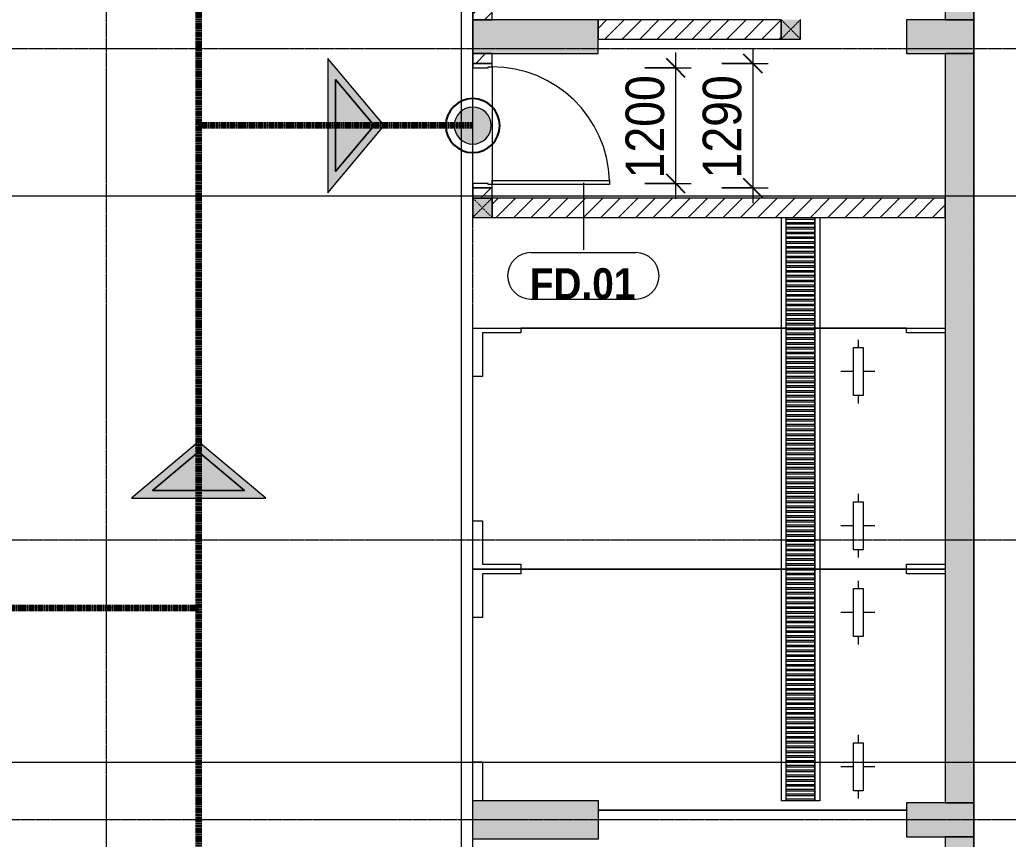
# Model space of a CAD drawing. Header units: millimetres. Extents: x 25998 to 252958, y -15958 to 83425.
# Drawn here: x 117353 to 127608, y 25336 to 33837 of the extents above; entities that cross this region are included whole.
import ezdxf

# ---------------------------------------------------------------- set-up
doc = ezdxf.new("R2010")
doc.units = ezdxf.units.MM
for name, pattern in [('1 NÉT CALL OUT', [6, 3, -3]), ('Dash', [6, 3, -3]), ('Dash Dot 3_16_', [7.9375, 4.7625, -1.5875, 0, -1.5875]), ('Grid Line', [22.225, 12.7, -3.175, 3.175, -3.175])]:
    doc.linetypes.add(name, pattern=pattern)
for name, color, linetype, lineweight in [('0-1', 7, 'Continuous', 5), ('A-ANNO-DIMS', 211, 'Continuous', 9), ('A-ANNO-DIMS-160', 211, 'Continuous', 9), ('A-ANNO-NOTE', 131, 'Continuous', 9), ('A-ANNO-NOTE-1', 131, 'Continuous', 25), ('A-DETL-2', 90, '1 NÉT CALL OUT', 100), ('A-DETL-GENF-2', 1, 'Continuous', 9), ('A-DOOR-1', 1, 'Continuous', 9), ('A-DOOR-FRAM-1', 1, 'Continuous', 9), ('A-DOOR-IDEN', 31, 'Continuous', 9), ('A-FLOR', 192, 'Continuous', 9), ('A-WALL', 113, 'Continuous', 9), ('A-WALL-1', 113, 'Continuous', 18), ('A-WALL-PATT-1', 7, 'Continuous', 9), ('A-WALL-PATT-2', 111, 'Continuous', 9), ('C-PRKG', 70, 'Continuous', 9), ('G-ANNO-SYMB-1', 111, 'Dash Dot 3_16_', 18), ('L-SITE-WALL-1', 250, 'Continuous', 18), ('L-SITE-WALL-2', 7, 'Continuous', 9), ('M-EQPM', 50, 'Continuous', 9), ('S-COLS', 52, 'Continuous', 9), ('S-COLS-1', 52, 'Continuous', 5), ('S-COLS-2', 250, 'Continuous', 18), ('S-COLS-3', 7, 'Continuous', 9), ('S-COLS-4', 52, 'Dash', 9), ('S-COLS-5', 52, 'Continuous', 18), ('S-COLS-HDLN', 52, 'Dash', 9), ('S-GRID-1', 1, 'Grid Line', 9)]:
    doc.layers.add(name, color=color, linetype=linetype, lineweight=lineweight)
doc.styles.add('Arial_B', font='arialbd_0.ttf', dxfattribs={"width": 0.9, "height": 320})
doc.styles.add('UTM Avo', font='UTM Avo.ttf', dxfattribs={"width": 0.9, "height": 400})
doc.dimstyles.new('1_Dim_chi_tiet_2_5', dxfattribs={"dimscale": 304.8, "dimtxt": 399.720379, "dimasz": 0.629921, "dimexe": 0.524934, "dimexo": 0.0625, "dimgap": 0.052493, "dimtad": 1, "dimdec": 0, "dimrnd": 5, "dimzin": 0, "dimdsep": 46, "dimtxsty": 'UTM Avo', "dimblk1": 'OBLIQUE', "dimblk2": 'OBLIQUE', "dimsah": 1, "dimcen": 0.09, "dimdle": 0.524934, "dimazin": 0, "dimtfac": 1, "dimtdec": 4, "dimtix": 1, "dimtmove": 0, "dimatfit": 3, "dimfxl": 1.049869, "dimfxlon": 1, "dimtvp": 1, "dimtolj": 1, "dimtzin": 0, "dimarcsym": 2})
pattern_1 = [(45, (0, 0), (-90.50967, 90.50967), [])]

# ---------------------------------------------------------------- blocks, each defined once
blk = doc.blocks.new('M_Concrete-Rectangular-Column2 - 400x1300-812637-TKCS_MB TẦNG HẦM')
at = {"layer": 'S-COLS'}
blk.add_hatch(color=256, dxfattribs=at).paths.add_polyline_path([(-178, 200), (-650, 200), (-650, -200), (650, -200), (650, 200)])
at = {"layer": 'S-COLS-2'}
for p, q in [((-650, 200), (650, 200)), ((-650, -200), (-650, 200)), ((650, 200), (650, -200)), ((650, -200), (-650, -200))]:
    blk.add_line(p, q, dxfattribs=at)
blk = doc.blocks.new('NCV_TKTC_KET CAU_rvt-1-TKCS_MB TẦNG HẦM')
at = {"layer": 'A-WALL-PATT-1'}
for points in [[(127253, 33837), (127253, 37037), (126953, 37037), (126953, 33837)], [(127253, 25712), (127253, 33487), (126953, 33487), (126953, 25712), (127045, 25712)], [(127253, 17587), (127253, 25362), (126953, 25362), (126953, 17587), (127133, 17587)]]:
    blk.add_hatch(color=256, dxfattribs=at).paths.add_polyline_path(points)
at = {"layer": 'S-COLS-1'}
for points in [[(122252, 33487), (123353, 33487), (123353, 33837), (122053, 33837), (122053, 33487), (122209, 33487)], [(126553, 33487), (127253, 33487), (127253, 33837), (126553, 33837)], [(127045, 25362), (127253, 25362), (127253, 25712), (126553, 25712), (126553, 25362), (126953, 25362)]]:
    blk.add_hatch(color=256, dxfattribs=at).paths.add_polyline_path(points)
at = {"layer": 'L-SITE-WALL-1'}
for p, q in [((126953, 37037), (126953, 33837)), ((127253, 33837), (127253, 37037)), ((126953, 33487), (126953, 25712)), ((127253, 25712), (127253, 33487)), ((126953, 25362), (126953, 17587)), ((127253, 17587), (127253, 25362))]:
    blk.add_line(p, q, dxfattribs=at)
at = {"layer": 'L-SITE-WALL-2'}
for p, q in [((126953, 33837), (127253, 33837)), ((127253, 33487), (126953, 33487)), ((126953, 25712), (127253, 25712)), ((127253, 25362), (126953, 25362))]:
    blk.add_line(p, q, dxfattribs=at)
at = {"layer": 'S-COLS-2'}
for p, q in [((123353, 33837), (122053, 33837)), ((122053, 33837), (122053, 33487)), ((123353, 33487), (123353, 33837)), ((126953, 33837), (126553, 33837)), ((126553, 33837), (126553, 33487)), ((127253, 33487), (127253, 33837)), ((122053, 33487), (123353, 33487)), ((126553, 33487), (126953, 33487)), ((126953, 25712), (126553, 25712)), ((126553, 25712), (126553, 25362)), ((127253, 25362), (127253, 25712)), ((126553, 25362), (126953, 25362))]:
    blk.add_line(p, q, dxfattribs=at)
at = {"layer": 'S-COLS-3'}
for p, q in [((127253, 33837), (126953, 33837)), ((126953, 33487), (127253, 33487)), ((127253, 25712), (126953, 25712)), ((126953, 25362), (127253, 25362))]:
    blk.add_line(p, q, dxfattribs=at)
at = {"layer": 'S-COLS'}
blk.add_blockref('M_Concrete-Rectangular-Column2 - 400x1300-812637-TKCS_MB TẦNG HẦM', (122703, 25537), dxfattribs=at)
blk = doc.blocks.new('xe oto1 - xe oto-V9-TKCS_MB TẦNG HẦM')
at = {"layer": 'C-PRKG'}
for p, q in [((-2401, 0), (0, 0)), ((-500, 0), (0, 0)), ((-500, -100), (-500, 0)), ((0, 0), (0, -500)), ((0, 0), (0, -4900)), ((-2401, 0), (-2000, 0)), ((-2000, -100), (-2401, -100)), ((-2000, 0), (-2000, -100)), ((-50, -100), (-500, -100)), ((-50, -500), (-50, -100)), ((0, -500), (-50, -500)), ((0, -500), (0, -4500)), ((0, -4500), (0, -500)), ((-2500, -4500), (-2500, -1300)), ((-2500, -1300), (-2500, -4500)), ((-2500, -4500), (-2500, -1300)), ((-2050, -3950), (-2050, -3820)), ((-2050, -3950), (-2050, -3820)), ((-450, -3950), (-450, -3820)), ((-450, -3950), (-450, -3820)), ((-2300, -3950), (-1800, -3950)), ((-2300, -4050), (-2300, -3950)), ((-1800, -3950), (-1800, -4050)), ((-700, -3950), (-200, -3950)), ((-700, -4050), (-700, -3950)), ((-200, -3950), (-200, -4050)), ((-2300, -4000), (-2380, -4000)), ((-2300, -4000), (-2380, -4000)), ((-1800, -4050), (-2300, -4050)), ((-2050, -4170), (-2050, -4050)), ((-2050, -4170), (-2050, -4050)), ((-1720, -4000), (-1800, -4000)), ((-1720, -4000), (-1800, -4000)), ((-700, -4000), (-780, -4000)), ((-700, -4000), (-780, -4000)), ((-200, -4050), (-700, -4050)), ((-450, -4170), (-450, -4050)), ((-450, -4170), (-450, -4050)), ((-120, -4000), (-200, -4000)), ((-120, -4000), (-200, -4000)), ((-50, -4500), (0, -4500)), ((-50, -4900), (-50, -4500)), ((0, -4500), (0, -4900))]:
    blk.add_line(p, q, dxfattribs=at)
blk = doc.blocks.new('xe oto1 - xe oto-V10-TKCS_MB TẦNG HẦM')
at = {"layer": 'C-PRKG'}
for p, q in [((-2500, 0), (0, 0)), ((-2500, -4900), (-2500, 0)), ((-500, 0), (0, 0)), ((-500, -100), (-500, 0)), ((0, 0), (0, -500)), ((0, 0), (0, -4900)), ((-2500, 0), (-2000, 0)), ((-2500, -500), (-2500, 0)), ((-2450, -100), (-2450, -500)), ((-2000, -100), (-2450, -100)), ((-2000, 0), (-2000, -100)), ((-50, -100), (-500, -100)), ((-50, -500), (-50, -100)), ((-2450, -500), (-2500, -500)), ((-2500, -500), (-2500, -4500)), ((-2500, -4500), (-2500, -500)), ((0, -500), (-50, -500)), ((0, -500), (0, -4500)), ((0, -4500), (0, -500)), ((-2050, -3950), (-2050, -3820)), ((-2050, -3950), (-2050, -3820)), ((-450, -3950), (-450, -3820)), ((-450, -3950), (-450, -3820)), ((-2300, -3950), (-1800, -3950)), ((-2300, -4050), (-2300, -3950)), ((-1800, -3950), (-1800, -4050)), ((-700, -3950), (-200, -3950)), ((-700, -4050), (-700, -3950)), ((-200, -3950), (-200, -4050)), ((-2300, -4000), (-2380, -4000)), ((-2300, -4000), (-2380, -4000)), ((-1800, -4050), (-2300, -4050)), ((-2050, -4170), (-2050, -4050)), ((-2050, -4170), (-2050, -4050)), ((-1720, -4000), (-1800, -4000)), ((-1720, -4000), (-1800, -4000)), ((-700, -4000), (-780, -4000)), ((-700, -4000), (-780, -4000)), ((-200, -4050), (-700, -4050)), ((-450, -4170), (-450, -4050)), ((-450, -4170), (-450, -4050)), ((-120, -4000), (-200, -4000)), ((-120, -4000), (-200, -4000)), ((-2500, -4500), (-2450, -4500)), ((-2500, -4900), (-2500, -4500)), ((-2450, -4500), (-2450, -4900)), ((-50, -4500), (0, -4500)), ((-50, -4900), (-50, -4500)), ((0, -4500), (0, -4900))]:
    blk.add_line(p, q, dxfattribs=at)
blk = doc.blocks.new('FD_01 - FD_01-1200x2200mm-1787917-TKCS_MB TẦNG HẦM')
at = {"layer": 'A-DETL-GENF-2'}
for p, q in [((570, 100), (570, 1320)), ((570, 1320), (610, 1320)), ((610, 1320), (610, 100)), ((610, 100), (570, 100))]:
    blk.add_line(p, q, dxfattribs=at)
blk.add_arc((610, 100), 1220, 91.8789, 180, dxfattribs=at)
at = {"layer": 'A-DOOR-FRAM-1'}
for p, q in [((-610, 100), (-645, 100)), ((-645, 100), (-645, -100)), ((-610, 60), (-610, 100)), ((-600, 60), (-610, 60)), ((-600, -100), (-600, 60)), ((610, 60), (600, 60)), ((600, 60), (600, -100)), ((645, 100), (610, 100)), ((610, 100), (610, 60)), ((645, -100), (645, 100)), ((-645, -100), (-600, -100)), ((600, -100), (645, -100))]:
    blk.add_line(p, q, dxfattribs=at)
blk = doc.blocks.new('G1_SOF - BO TRU - 200x200-3845341-TKCS_MB TẦNG HẦM')
at = {"layer": 'S-COLS-HDLN'}
for p, q in [((-100, 100), (100, -100)), ((100, 100), (-100, -100))]:
    blk.add_line(p, q, dxfattribs=at)
blk = doc.blocks.new('THOAT NUOC 300 - w300-4045508-TKCS_MB TẦNG HẦM')
at = {"layer": 'M-EQPM'}
for p, q in [((-3025, 150), (-3025, 200)), ((3025, 200), (-3025, 200)), ((-3025, -150), (-3025, 150)), ((-3005, 150), (-3025, 150)), ((-3025, 150), (3025, 150)), ((-3005, 150), (-3005, -150)), ((-2975, -150), (-2975, 150)), ((-2955, 150), (-2975, 150)), ((-2955, 150), (-2955, -150)), ((-2925, -150), (-2925, 150)), ((-2905, 150), (-2925, 150)), ((-2905, 150), (-2905, -150)), ((-2875, -150), (-2875, 150)), ((-2855, 150), (-2875, 150)), ((-2855, 150), (-2855, -150)), ((-2826, -150), (-2826, 150)), ((-2806, 150), (-2826, 150)), ((-2806, 150), (-2806, -150)), ((-2776, -150), (-2776, 150)), ((-2756, 150), (-2776, 150)), ((-2756, 150), (-2756, -150)), ((-2726, -150), (-2726, 150)), ((-2706, 150), (-2726, 150)), ((-2706, 150), (-2706, -150)), ((-2676, -150), (-2676, 150)), ((-2656, 150), (-2676, 150)), ((-2656, 150), (-2656, -150)), ((-2626, -150), (-2626, 150)), ((-2606, 150), (-2626, 150)), ((-2606, 150), (-2606, -150)), ((-2576, -150), (-2576, 150)), ((-2556, 150), (-2576, 150)), ((-2556, 150), (-2556, -150)), ((-2527, -150), (-2527, 150)), ((-2507, 150), (-2527, 150)), ((-2507, 150), (-2507, -150)), ((-2477, -150), (-2477, 150)), ((-2457, 150), (-2477, 150)), ((-2457, 150), (-2457, -150)), ((-2427, -150), (-2427, 150)), ((-2407, 150), (-2427, 150)), ((-2407, 150), (-2407, -150)), ((-2377, -150), (-2377, 150)), ((-2357, 150), (-2377, 150)), ((-2357, 150), (-2357, -150)), ((-2327, -150), (-2327, 150)), ((-2307, 150), (-2327, 150)), ((-2307, 150), (-2307, -150)), ((-2277, -150), (-2277, 150)), ((-2257, 150), (-2277, 150)), ((-2257, 150), (-2257, -150)), ((-2228, -150), (-2228, 150)), ((-2208, 150), (-2228, 150)), ((-2208, 150), (-2208, -150)), ((-2178, -150), (-2178, 150)), ((-2158, 150), (-2178, 150)), ((-2158, 150), (-2158, -150)), ((-2128, -150), (-2128, 150)), ((-2108, 150), (-2128, 150)), ((-2108, 150), (-2108, -150)), ((-2078, -150), (-2078, 150)), ((-2058, 150), (-2078, 150)), ((-2058, 150), (-2058, -150)), ((-2028, -150), (-2028, 150)), ((-2008, 150), (-2028, 150)), ((-2008, 150), (-2008, -150)), ((-1978, -150), (-1978, 150)), ((-1958, 150), (-1978, 150)), ((-1958, 150), (-1958, -150)), ((-1929, -150), (-1929, 150)), ((-1909, 150), (-1929, 150)), ((-1909, 150), (-1909, -150)), ((-1879, -150), (-1879, 150)), ((-1859, 150), (-1879, 150)), ((-1859, 150), (-1859, -150)), ((-1829, -150), (-1829, 150)), ((-1809, 150), (-1829, 150)), ((-1809, 150), (-1809, -150)), ((-1779, -150), (-1779, 150)), ((-1759, 150), (-1779, 150)), ((-1759, 150), (-1759, -150)), ((-1729, -150), (-1729, 150)), ((-1709, 150), (-1729, 150)), ((-1709, 150), (-1709, -150)), ((-1679, -150), (-1679, 150)), ((-1659, 150), (-1679, 150)), ((-1659, 150), (-1659, -150)), ((-1630, -150), (-1630, 150)), ((-1610, 150), (-1630, 150)), ((-1610, 150), (-1610, -150)), ((-1580, -150), (-1580, 150)), ((-1560, 150), (-1580, 150)), ((-1560, 150), (-1560, -150)), ((-1530, -150), (-1530, 150)), ((-1510, 150), (-1530, 150)), ((-1510, 150), (-1510, -150)), ((-1480, -150), (-1480, 150)), ((-1460, 150), (-1480, 150)), ((-1460, 150), (-1460, -150)), ((-1430, -150), (-1430, 150)), ((-1410, 150), (-1430, 150)), ((-1410, 150), (-1410, -150)), ((-1380, -150), (-1380, 150)), ((-1360, 150), (-1380, 150)), ((-1360, 150), (-1360, -150)), ((-1331, -150), (-1331, 150)), ((-1311, 150), (-1331, 150)), ((-1311, 150), (-1311, -150)), ((-1281, -150), (-1281, 150)), ((-1261, 150), (-1281, 150)), ((-1261, 150), (-1261, -150)), ((-1231, -150), (-1231, 150)), ((-1211, 150), (-1231, 150)), ((-1211, 150), (-1211, -150)), ((-1181, -150), (-1181, 150)), ((-1161, 150), (-1181, 150)), ((-1161, 150), (-1161, -150)), ((-1131, -150), (-1131, 150)), ((-1111, 150), (-1131, 150)), ((-1111, 150), (-1111, -150)), ((-1081, -150), (-1081, 150)), ((-1061, 150), (-1081, 150)), ((-1061, 150), (-1061, -150)), ((-1032, -150), (-1032, 150)), ((-1012, 150), (-1032, 150)), ((-1012, 150), (-1012, -150)), ((-982, -150), (-982, 150)), ((-962, 150), (-982, 150)), ((-962, 150), (-962, -150)), ((-932, -150), (-932, 150)), ((-912, 150), (-932, 150)), ((-912, 150), (-912, -150)), ((-882, -150), (-882, 150)), ((-862, 150), (-882, 150)), ((-862, 150), (-862, -150)), ((-832, -150), (-832, 150)), ((-812, 150), (-832, 150)), ((-812, 150), (-812, -150)), ((-782, -150), (-782, 150)), ((-762, 150), (-782, 150)), ((-762, 150), (-762, -150)), ((-733, -150), (-733, 150)), ((-713, 150), (-733, 150)), ((-713, 150), (-713, -150)), ((-683, -150), (-683, 150)), ((-663, 150), (-683, 150)), ((-663, 150), (-663, -150)), ((-633, -150), (-633, 150)), ((-613, 150), (-633, 150)), ((-613, 150), (-613, -150)), ((-583, -150), (-583, 150)), ((-563, 150), (-583, 150)), ((-563, 150), (-563, -150)), ((-533, -150), (-533, 150)), ((-513, 150), (-533, 150)), ((-513, 150), (-513, -150)), ((-483, -150), (-483, 150)), ((-463, 150), (-483, 150)), ((-463, 150), (-463, -150)), ((-434, -150), (-434, 150)), ((-414, 150), (-434, 150)), ((-414, 150), (-414, -150)), ((-384, -150), (-384, 150)), ((-364, 150), (-384, 150)), ((-364, 150), (-364, -150)), ((-334, -150), (-334, 150)), ((-314, 150), (-334, 150)), ((-314, 150), (-314, -150)), ((-284, -150), (-284, 150)), ((-264, 150), (-284, 150)), ((-264, 150), (-264, -150)), ((-234, -150), (-234, 150)), ((-214, 150), (-234, 150)), ((-214, 150), (-214, -150)), ((-184, -150), (-184, 150)), ((-164, 150), (-184, 150)), ((-164, 150), (-164, -150)), ((-135, -150), (-135, 150)), ((-115, 150), (-135, 150)), ((-115, 150), (-115, -150)), ((-85, -150), (-85, 150)), ((-65, 150), (-85, 150)), ((-65, 150), (-65, -150)), ((-35, -150), (-35, 150)), ((-15, 150), (-35, 150)), ((-15, 150), (-15, -150)), ((15, -150), (15, 150)), ((35, 150), (15, 150)), ((35, 150), (35, -150)), ((65, -150), (65, 150)), ((85, 150), (65, 150)), ((85, 150), (85, -150)), ((115, -150), (115, 150)), ((135, 150), (115, 150)), ((135, 150), (135, -150)), ((164, -150), (164, 150)), ((184, 150), (164, 150)), ((184, 150), (184, -150)), ((214, -150), (214, 150)), ((234, 150), (214, 150)), ((234, 150), (234, -150)), ((264, -150), (264, 150)), ((284, 150), (264, 150)), ((284, 150), (284, -150)), ((314, -150), (314, 150)), ((334, 150), (314, 150)), ((334, 150), (334, -150)), ((364, -150), (364, 150)), ((384, 150), (364, 150)), ((384, 150), (384, -150)), ((414, -150), (414, 150)), ((434, 150), (414, 150)), ((434, 150), (434, -150)), ((463, -150), (463, 150)), ((483, 150), (463, 150)), ((483, 150), (483, -150)), ((513, -150), (513, 150)), ((533, 150), (513, 150)), ((533, 150), (533, -150)), ((563, -150), (563, 150)), ((583, 150), (563, 150)), ((583, 150), (583, -150)), ((613, -150), (613, 150)), ((633, 150), (613, 150)), ((633, 150), (633, -150)), ((663, -150), (663, 150)), ((683, 150), (663, 150)), ((683, 150), (683, -150)), ((713, -150), (713, 150)), ((733, 150), (713, 150)), ((733, 150), (733, -150)), ((762, -150), (762, 150)), ((782, 150), (762, 150)), ((782, 150), (782, -150)), ((812, -150), (812, 150)), ((832, 150), (812, 150)), ((832, 150), (832, -150)), ((862, -150), (862, 150)), ((882, 150), (862, 150)), ((882, 150), (882, -150)), ((912, -150), (912, 150)), ((932, 150), (912, 150)), ((932, 150), (932, -150)), ((962, -150), (962, 150)), ((982, 150), (962, 150)), ((982, 150), (982, -150)), ((1012, -150), (1012, 150)), ((1032, 150), (1012, 150)), ((1032, 150), (1032, -150)), ((1061, -150), (1061, 150)), ((1081, 150), (1061, 150)), ((1081, 150), (1081, -150)), ((1111, -150), (1111, 150)), ((1131, 150), (1111, 150)), ((1131, 150), (1131, -150)), ((1161, -150), (1161, 150)), ((1181, 150), (1161, 150)), ((1181, 150), (1181, -150)), ((1211, -150), (1211, 150)), ((1231, 150), (1211, 150)), ((1231, 150), (1231, -150)), ((1261, -150), (1261, 150)), ((1281, 150), (1261, 150)), ((1281, 150), (1281, -150)), ((1311, -150), (1311, 150)), ((1331, 150), (1311, 150)), ((1331, 150), (1331, -150)), ((1360, -150), (1360, 150)), ((1380, 150), (1360, 150)), ((1380, 150), (1380, -150)), ((1410, -150), (1410, 150)), ((1430, 150), (1410, 150)), ((1430, 150), (1430, -150)), ((1460, -150), (1460, 150)), ((1480, 150), (1460, 150)), ((1480, 150), (1480, -150)), ((1510, -150), (1510, 150)), ((1530, 150), (1510, 150)), ((1530, 150), (1530, -150)), ((1560, -150), (1560, 150)), ((1580, 150), (1560, 150)), ((1580, 150), (1580, -150)), ((1610, -150), (1610, 150)), ((1630, 150), (1610, 150)), ((1630, 150), (1630, -150)), ((1659, -150), (1659, 150)), ((1679, 150), (1659, 150)), ((1679, 150), (1679, -150)), ((1709, -150), (1709, 150)), ((1729, 150), (1709, 150)), ((1729, 150), (1729, -150)), ((1759, -150), (1759, 150)), ((1779, 150), (1759, 150)), ((1779, 150), (1779, -150)), ((1809, -150), (1809, 150)), ((1829, 150), (1809, 150)), ((1829, 150), (1829, -150)), ((1859, -150), (1859, 150)), ((1879, 150), (1859, 150)), ((1879, 150), (1879, -150)), ((1909, -150), (1909, 150)), ((1929, 150), (1909, 150)), ((1929, 150), (1929, -150)), ((1958, -150), (1958, 150)), ((1978, 150), (1958, 150)), ((1978, 150), (1978, -150)), ((2008, -150), (2008, 150)), ((2028, 150), (2008, 150)), ((2028, 150), (2028, -150)), ((2058, -150), (2058, 150)), ((2078, 150), (2058, 150)), ((2078, 150), (2078, -150)), ((2108, -150), (2108, 150)), ((2128, 150), (2108, 150)), ((2128, 150), (2128, -150)), ((2158, -150), (2158, 150)), ((2178, 150), (2158, 150)), ((2178, 150), (2178, -150)), ((2208, -150), (2208, 150)), ((2228, 150), (2208, 150)), ((2228, 150), (2228, -150)), ((2257, -150), (2257, 150)), ((2277, 150), (2257, 150)), ((2277, 150), (2277, -150)), ((2307, -150), (2307, 150)), ((2327, 150), (2307, 150)), ((2327, 150), (2327, -150)), ((2357, -150), (2357, 150)), ((2377, 150), (2357, 150)), ((2377, 150), (2377, -150)), ((2407, -150), (2407, 150)), ((2427, 150), (2407, 150)), ((2427, 150), (2427, -150)), ((2457, -150), (2457, 150)), ((2477, 150), (2457, 150)), ((2477, 150), (2477, -150)), ((2507, -150), (2507, 150)), ((2527, 150), (2507, 150)), ((2527, 150), (2527, -150)), ((2556, -150), (2556, 150)), ((2576, 150), (2556, 150)), ((2576, 150), (2576, -150)), ((2606, -150), (2606, 150)), ((2626, 150), (2606, 150)), ((2626, 150), (2626, -150)), ((2656, -150), (2656, 150)), ((2676, 150), (2656, 150)), ((2676, 150), (2676, -150)), ((2706, -150), (2706, 150)), ((2726, 150), (2706, 150)), ((2726, 150), (2726, -150)), ((2756, -150), (2756, 150)), ((2776, 150), (2756, 150)), ((2776, 150), (2776, -150)), ((2806, -150), (2806, 150)), ((2826, 150), (2806, 150)), ((2826, 150), (2826, -150)), ((2855, -150), (2855, 150)), ((2875, 150), (2855, 150)), ((2875, 150), (2875, -150)), ((2905, -150), (2905, 150)), ((2925, 150), (2905, 150)), ((2925, 150), (2925, -150)), ((2955, -150), (2955, 150)), ((2975, 150), (2955, 150)), ((2975, 150), (2975, -150)), ((3005, -150), (3005, 150)), ((3025, 150), (3005, 150)), ((3025, 200), (3025, 150)), ((3025, 150), (3025, -150)), ((-3025, -150), (-3005, -150)), ((-3025, -200), (-3025, -150)), ((-3025, -150), (3025, -150)), ((3025, -200), (-3025, -200)), ((-2975, -150), (-2955, -150)), ((-2925, -150), (-2905, -150)), ((-2875, -150), (-2855, -150)), ((-2826, -150), (-2806, -150)), ((-2776, -150), (-2756, -150)), ((-2726, -150), (-2706, -150)), ((-2676, -150), (-2656, -150)), ((-2626, -150), (-2606, -150)), ((-2576, -150), (-2556, -150)), ((-2527, -150), (-2507, -150)), ((-2477, -150), (-2457, -150)), ((-2427, -150), (-2407, -150)), ((-2377, -150), (-2357, -150)), ((-2327, -150), (-2307, -150)), ((-2277, -150), (-2257, -150)), ((-2228, -150), (-2208, -150)), ((-2178, -150), (-2158, -150)), ((-2128, -150), (-2108, -150)), ((-2078, -150), (-2058, -150)), ((-2028, -150), (-2008, -150)), ((-1978, -150), (-1958, -150)), ((-1929, -150), (-1909, -150)), ((-1879, -150), (-1859, -150)), ((-1829, -150), (-1809, -150)), ((-1779, -150), (-1759, -150)), ((-1729, -150), (-1709, -150)), ((-1679, -150), (-1659, -150)), ((-1630, -150), (-1610, -150)), ((-1580, -150), (-1560, -150)), ((-1530, -150), (-1510, -150)), ((-1480, -150), (-1460, -150)), ((-1430, -150), (-1410, -150)), ((-1380, -150), (-1360, -150)), ((-1331, -150), (-1311, -150)), ((-1281, -150), (-1261, -150)), ((-1231, -150), (-1211, -150)), ((-1181, -150), (-1161, -150)), ((-1131, -150), (-1111, -150)), ((-1081, -150), (-1061, -150)), ((-1032, -150), (-1012, -150)), ((-982, -150), (-962, -150)), ((-932, -150), (-912, -150)), ((-882, -150), (-862, -150)), ((-832, -150), (-812, -150)), ((-782, -150), (-762, -150)), ((-733, -150), (-713, -150)), ((-683, -150), (-663, -150)), ((-633, -150), (-613, -150)), ((-583, -150), (-563, -150)), ((-533, -150), (-513, -150)), ((-483, -150), (-463, -150)), ((-434, -150), (-414, -150)), ((-384, -150), (-364, -150)), ((-334, -150), (-314, -150)), ((-284, -150), (-264, -150)), ((-234, -150), (-214, -150)), ((-184, -150), (-164, -150)), ((-135, -150), (-115, -150)), ((-85, -150), (-65, -150)), ((-35, -150), (-15, -150)), ((15, -150), (35, -150)), ((65, -150), (85, -150)), ((115, -150), (135, -150)), ((164, -150), (184, -150)), ((214, -150), (234, -150)), ((264, -150), (284, -150)), ((314, -150), (334, -150)), ((364, -150), (384, -150)), ((414, -150), (434, -150)), ((463, -150), (483, -150)), ((513, -150), (533, -150)), ((563, -150), (583, -150)), ((613, -150), (633, -150)), ((663, -150), (683, -150)), ((713, -150), (733, -150)), ((762, -150), (782, -150)), ((812, -150), (832, -150)), ((862, -150), (882, -150)), ((912, -150), (932, -150)), ((962, -150), (982, -150)), ((1012, -150), (1032, -150)), ((1061, -150), (1081, -150)), ((1111, -150), (1131, -150)), ((1161, -150), (1181, -150)), ((1211, -150), (1231, -150)), ((1261, -150), (1281, -150)), ((1311, -150), (1331, -150)), ((1360, -150), (1380, -150)), ((1410, -150), (1430, -150)), ((1460, -150), (1480, -150)), ((1510, -150), (1530, -150)), ((1560, -150), (1580, -150)), ((1610, -150), (1630, -150)), ((1659, -150), (1679, -150)), ((1709, -150), (1729, -150)), ((1759, -150), (1779, -150)), ((1809, -150), (1829, -150)), ((1859, -150), (1879, -150)), ((1909, -150), (1929, -150)), ((1958, -150), (1978, -150)), ((2008, -150), (2028, -150)), ((2058, -150), (2078, -150)), ((2108, -150), (2128, -150)), ((2158, -150), (2178, -150)), ((2208, -150), (2228, -150)), ((2257, -150), (2277, -150)), ((2307, -150), (2327, -150)), ((2357, -150), (2377, -150)), ((2407, -150), (2427, -150)), ((2457, -150), (2477, -150)), ((2507, -150), (2527, -150)), ((2556, -150), (2576, -150)), ((2606, -150), (2626, -150)), ((2656, -150), (2676, -150)), ((2706, -150), (2726, -150)), ((2756, -150), (2776, -150)), ((2806, -150), (2826, -150)), ((2855, -150), (2875, -150)), ((2905, -150), (2925, -150)), ((2955, -150), (2975, -150)), ((3005, -150), (3025, -150)), ((3025, -150), (3025, -200))]:
    blk.add_line(p, q, dxfattribs=at)
blk = doc.blocks.new('HDNDCT_GHI CHÚ CỬA CHỐNG CHÁY EI60 - HDNDCT_GHI CHÚ CỬA CHỐNG CHÁY EI60-2386829-TKCS_MB TẦNG HẦM')
at = {"layer": 'A-ANNO-NOTE'}
h = blk.add_hatch(color=256, dxfattribs=at)
edge = h.paths.add_edge_path()
edge.add_arc((0, 0), 1.2, 0, 180)
edge.add_arc((0, 0), 1.2, 180, 360)
for radius, start, end in [(1.2, 0, 180), (1.75, 180, 0), (1.2, 180, 360)]:
    blk.add_arc((0, 0), radius, start, end, dxfattribs=at)
at = {"layer": 'A-ANNO-NOTE-1'}
for start, end in [(0, 180), (180, 0)]:
    blk.add_arc((0, 0), 1.75, start, end, dxfattribs=at)
blk = doc.blocks.new('HDNDCT_MŨI TÊN THOÁT HIỂM - HDNDCT_MŨI TÊN THOÁT HIỂM-1614704-TKCS_MB TẦNG HẦM')
at = {"layer": 'A-ANNO-NOTE'}
h = blk.add_hatch(color=256, dxfattribs=at)
h.paths.add_polyline_path([(-3.153, 0), (0.5, 4.353), (0.5, -4.353)])
h.paths.add_polyline_path([(-2.5, 0), (0, -2.979), (0, 2.979)])
blk.add_hatch(color=256, dxfattribs=at).paths.add_polyline_path([(0, 2.979), (0, -2.979), (-2.5, 0)])
for p, q in [((0.5, 4.353), (-3.153, 0)), ((0.5, -4.353), (0.5, 4.353)), ((-2.5, 0), (0, 2.979)), ((0, 2.979), (-2.5, 0)), ((0, 2.979), (0, -2.979)), ((0, -2.979), (0, 2.979)), ((-3.153, 0), (0.5, -4.353)), ((0, -2.979), (-2.5, 0)), ((-2.5, 0), (0, -2.979))]:
    blk.add_line(p, q, dxfattribs=at)
blk = doc.blocks.new('STN_Door Tag - STN_Door Tag-1788670-TKCS_MB TẦNG HẦM')
at = {"layer": 'A-DOOR-IDEN'}
for p, q in [((-3.37, 1.495), (3.431, 1.495)), ((-3.37, -1.524), (3.431, -1.524))]:
    blk.add_line(p, q, dxfattribs=at)
for centre, start, end in [((-3.37, -0.015), 90, 270), ((3.431, -0.015), 270, 90)]:
    blk.add_arc(centre, 1.509, start, end, dxfattribs=at)
blk = doc.blocks.new('DIMBLOCK125-TKCS_MB TẦNG HẦM')
at = {"layer": 'A-ANNO-DIMS-160'}
for p, q in [((124958, 33544), (124958, 31934)), ((124638, 33384), (125118, 33384)), ((124958, 33384), (124638, 33384)), ((124638, 32094), (125118, 32094)), ((124958, 32094), (124638, 32094))]:
    blk.add_line(p, q, dxfattribs=at)
at = {"layer": 'A-ANNO-DIMS-160', "lineweight": 25}
for p, q in [((124958, 33384), (124862, 33480)), ((124958, 33384), (125054, 33288)), ((124958, 32094), (124862, 32190)), ((124958, 32094), (125054, 31998))]:
    blk.add_line(p, q, dxfattribs=at)
at = {"layer": 'A-ANNO-DIMS-160', "color": 0, "insert": (124438, 32191), "char_height": 400, "width": 1314.64, "attachment_point": 1, "rotation": 90, "line_spacing_factor": 1.110334, "style": 'UTM Avo'}
blk.add_mtext('1290', dxfattribs=at)
blk = doc.blocks.new('_Oblique')
at = {"color": 0, "linetype": 'ByBlock', "lineweight": -2}
blk.add_line((-0.5, -0.5), (0.5, 0.5), dxfattribs=at)
blk = doc.blocks.new('DIMBLOCK126-TKCS_MB TẦNG HẦM')
at = {"layer": 'A-ANNO-DIMS-160', "lineweight": 25}
for p, q in [((124158, 33339), (124062, 33435)), ((124158, 33339), (124254, 33243)), ((124158, 32139), (124062, 32235)), ((124158, 32139), (124254, 32043))]:
    blk.add_line(p, q, dxfattribs=at)
at = {"layer": 'A-ANNO-DIMS-160'}
for p, q in [((124158, 31979), (124158, 33499)), ((123838, 33339), (124318, 33339)), ((124158, 33339), (123838, 33339)), ((123838, 32139), (124318, 32139)), ((124158, 32139), (123838, 32139))]:
    blk.add_line(p, q, dxfattribs=at)
at = {"layer": 'A-ANNO-DIMS-160', "color": 0, "insert": (123638, 32191), "char_height": 400, "width": 1314.64, "attachment_point": 1, "rotation": 90, "line_spacing_factor": 1.110334, "style": 'UTM Avo'}
blk.add_mtext('1200', dxfattribs=at)

msp = doc.modelspace()

# ---------------------------------------------------------------- hatches: boundary and pattern name
at = {"layer": 'A-WALL-PATT-2'}
h = msp.add_hatch(dxfattribs=at)
h.set_pattern_fill('FP_1', color=256, style=0, pattern_type=2)
h.set_pattern_definition(pattern_1)
h.paths.add_polyline_path([(122252.4, 33836.9), (122252.4, 37036.9), (122052.4, 37036.9), (122052.5, 33836.9), (122209.1, 33836.9)])
h = msp.add_hatch(dxfattribs=at)
h.set_pattern_fill('FP_1', color=256, style=0, pattern_type=2)
h.set_pattern_definition(pattern_1)
h.paths.add_polyline_path([(125252.6, 33636.9), (125252.6, 33836.9), (123352.6, 33836.9), (123352.6, 33636.9)])
h = msp.add_hatch(dxfattribs=at)
h.set_pattern_fill('FP_1', color=256, style=0, pattern_type=2)
h.set_pattern_definition(pattern_1)
h.paths.add_polyline_path([(122252.4, 31986.9), (122252.5, 31986.9), (122252.4, 32094.2), (122052.5, 32094.2), (122052.6, 31986.9), (122209.1, 31986.9)])
h.paths.add_polyline_path([(122252.5, 33384.2), (122252.4, 33486.9), (122052.5, 33486.9), (122052.6, 33384.2), (122252.4, 33384.2)])
h = msp.add_hatch(dxfattribs=at)
h.set_pattern_fill('FP_1', color=256, style=0, pattern_type=2)
h.set_pattern_definition(pattern_1)
h.paths.add_polyline_path([(125433.2, 31786.9), (126952.6, 31786.9), (126952.6, 31986.9), (122252.5, 31986.9), (122252.5, 31786.9), (125302.6, 31786.9)])
at = {"layer": 'S-COLS-1'}
for points in [[(125433.2, 33636.9), (125452.6, 33636.9), (125452.6, 33836.9), (125252.6, 33836.9), (125252.6, 33636.9)], [(122209.1, 31786.9), (122252.5, 31786.9), (122252.4, 31986.9), (122052.5, 31986.9), (122052.6, 31786.9)]]:
    msp.add_hatch(color=256, dxfattribs=at).paths.add_polyline_path(points)

# ---------------------------------------------------------------- linework, layer by layer
at = {"layer": 'A-DETL-2'}
for p, q in [((119207.6, 36386.9), (119207.6, 32739.2)), ((119207.6, 32739.2), (119207.6, 27736.9)), ((122052.5, 32739.2), (119207.6, 32739.2)), ((106113.5, 27736.9), (119207.6, 27736.9)), ((119207.6, 27736.9), (119207.6, 18691.3))]:
    msp.add_line(p, q, dxfattribs=at)
at = {"layer": 'A-DOOR-IDEN'}
msp.add_line((123200, 32144.5), (123200, 31451.6), dxfattribs=at)
at = {"layer": 'A-FLOR'}
for p, q in [((122052.5, 33486.9), (122052.5, 33836.9)), ((122052.5, 32139.2), (122052.5, 33339.2)), ((122252.4, 33349.2), (122252.4, 32129.2)), ((125302.6, 25735.3), (125302.6, 31785.3)), ((125302.6, 31785.3), (125602.6, 31785.3)), ((125602.6, 31785.3), (125602.6, 25735.3)), ((125602.6, 25735.3), (125302.6, 25735.3))]:
    msp.add_line(p, q, dxfattribs=at)
at = {"layer": 'A-WALL'}
for p, q in [((125252.6, 33636.9), (125252.6, 33836.9)), ((122052.5, 31986.9), (122252.5, 31986.9)), ((122252.5, 31986.9), (122252.5, 31786.9))]:
    msp.add_line(p, q, dxfattribs=at)
at = {"layer": 'A-WALL-1'}
for p, q in [((122052.4, 37036.9), (122052.4, 33836.9)), ((122252.4, 33836.9), (122252.4, 37036.9)), ((122052.4, 33836.9), (122252.4, 33836.9)), ((125252.6, 33836.9), (123352.6, 33836.9)), ((123352.6, 33836.9), (123352.6, 33636.9)), ((123352.6, 33636.9), (125252.6, 33636.9)), ((122052.5, 33486.9), (122052.5, 33384.2)), ((122252.5, 33486.9), (122052.5, 33486.9)), ((122252.5, 33384.2), (122252.5, 33486.9)), ((122052.5, 33384.2), (122252.5, 33384.2)), ((122052.5, 32094.2), (122052.5, 31986.9)), ((122252.5, 32094.2), (122052.5, 32094.2)), ((122252.5, 31986.9), (122252.5, 32094.2)), ((126952.6, 31986.9), (122252.5, 31986.9)), ((126952.6, 31786.9), (126952.6, 31986.9)), ((122252.5, 31786.9), (126952.6, 31786.9))]:
    msp.add_line(p, q, dxfattribs=at)
at = {"layer": 'G-ANNO-SYMB-1'}
for p, q in [((121932.6, 83043.8), (121932.6, 10257.4)), ((26379.4, 32011.5), (134566.1, 32011.5)), ((26379.4, 26135.3), (134593.5, 26135.3))]:
    msp.add_line(p, q, dxfattribs=at)
at = {"layer": 'S-COLS'}
for p, q in [((125252.6, 33836.9), (125252.6, 33636.9)), ((122252.5, 31986.9), (122052.5, 31986.9)), ((122252.5, 31786.9), (122252.5, 31986.9))]:
    msp.add_line(p, q, dxfattribs=at)
at = {"layer": 'S-COLS-5'}
for p, q in [((125452.6, 33636.9), (125452.6, 33836.9)), ((125252.6, 33636.9), (125452.6, 33636.9)), ((122052.5, 31986.9), (122052.5, 31786.9)), ((122052.5, 31786.9), (122252.5, 31786.9))]:
    msp.add_line(p, q, dxfattribs=at)
at = {"layer": 'S-GRID-1'}
for p, q in [((118252.6, 16318.9), (118252.6, 77184.9)), ((122052.6, 16318.9), (122052.6, 77184.9)), ((127252.6, 16318.9), (127252.6, 77184.9)), ((128880.9, 33536.9), (31838.8, 33536.9)), ((128880.9, 28436.9), (31838.8, 28436.9)), ((126848.9, 25536.9), (33870.8, 25536.9)), ((130848.9, 25536.9), (126848.9, 25536.9))]:
    msp.add_line(p, q, dxfattribs=at)

# ---------------------------------------------------------------- block references
at = {"layer": '0-1'}
msp.add_blockref('NCV_TKTC_KET CAU_rvt-1-TKCS_MB TẦNG HẦM', (0, 0), dxfattribs=at)
at = {"layer": 'A-ANNO-NOTE', "xscale": 160, "yscale": 160, "zscale": 160}
for name, p, rotation in [('HDNDCT_MŨI TÊN THOÁT HIỂM - HDNDCT_MŨI TÊN THOÁT HIỂM-1614704-TKCS_MB TẦNG HẦM', (120630, 32739.2), 180), ('HDNDCT_GHI CHÚ CỬA CHỐNG CHÁY EI60 - HDNDCT_GHI CHÚ CỬA CHỐNG CHÁY EI60-2386829-TKCS_MB TẦNG HẦM', (122052.6, 32739.2), 180), ('HDNDCT_MŨI TÊN THOÁT HIỂM - HDNDCT_MŨI TÊN THOÁT HIỂM-1614704-TKCS_MB TẦNG HẦM', (119207.6, 28954.6), 270.0000000000004)]:
    msp.add_blockref(name, p, dxfattribs=dict(at, rotation=rotation))
at = {"layer": 'A-DOOR-1', "rotation": 270.0000000000002}
msp.add_blockref('FD_01 - FD_01-1200x2200mm-1787917-TKCS_MB TẦNG HẦM', (122152.5, 32739.2), dxfattribs=at)
at = {"layer": 'A-DOOR-IDEN', "xscale": 159.9999999999999, "yscale": 159.9999999999999, "zscale": 159.9999999999999}
msp.add_blockref('STN_Door Tag - STN_Door Tag-1788670-TKCS_MB TẦNG HẦM', (123195.1, 31182.7), dxfattribs=at)
at = {"layer": 'C-PRKG', "rotation": 89.99999999999955}
for name, p in [('xe oto1 - xe oto-V10-TKCS_MB TẦNG HẦM', (122052.6, 30637.8)), ('xe oto1 - xe oto-V9-TKCS_MB TẦNG HẦM', (122052.6, 28137.8))]:
    msp.add_blockref(name, p, dxfattribs=at)
at = {"layer": 'M-EQPM', "rotation": 89.99999999999993}
msp.add_blockref('THOAT NUOC 300 - w300-4045508-TKCS_MB TẦNG HẦM', (125452.6, 28760.3), dxfattribs=at)
at = {"layer": 'S-COLS-4'}
for p in [(125352.6, 33736.9), (122152.5, 31886.9)]:
    msp.add_blockref('G1_SOF - BO TRU - 200x200-3845341-TKCS_MB TẦNG HẦM', p, dxfattribs=at)

# ---------------------------------------------------------------- texts
at = {"layer": 'A-DOOR-IDEN', "insert": (123191.9, 31097.3), "char_height": 320, "width": 1124.64, "attachment_point": 5, "line_spacing_factor": 0.936439, "style": 'Arial_B'}
msp.add_mtext('\\pt7.2,14.4,21.6,28.8,36,43.2,50.4,57.6,64.8,72,79.2,86.4,93.6,100.8,108,115.2,122.4,129.6,136.8,144,151.2,158.4,165.6,172.8,180,187.2,194.4,201.6,208.8,216,223.2,230.4;FD.01', dxfattribs=at)

# ---------------------------------------------------------------- dimensions: what is measured, and where the dimension line sits
at = {"layer": 'A-ANNO-DIMS'}
for base, p1, p2, override, picture, middle in [((124957.6, 32094.2), (124637.6, 33384.2), (124637.6, 32094.2), {"dimpost": '<>', "dimfxl": 1290}, 'DIMBLOCK125-TKCS_MB TẦNG HẦM', (124734.6, 32739.2)), ((124157.6, 33339.2), (123837.6, 32139.2), (123837.6, 33339.2), {"dimpost": '<>', "dimfxl": 1200}, 'DIMBLOCK126-TKCS_MB TẦNG HẦM', (123934.6, 32739.2))]:
    dim = msp.add_linear_dim(base=base, p1=p1, p2=p2, angle=90, dimstyle='1_Dim_chi_tiet_2_5', override=override, dxfattribs=at)
    dim.commit()
    dim.dimension.update_dxf_attribs({"geometry": picture, "text_midpoint": middle})

doc.saveas('drawing.dxf')
